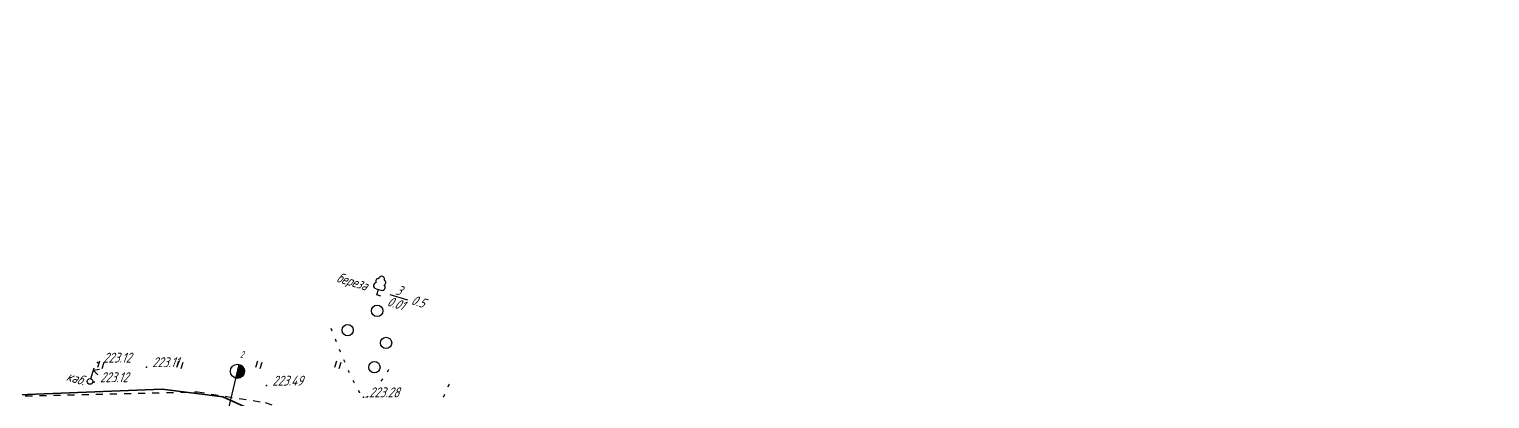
# Model space of a CAD drawing. Header units: millimetres. Extents: x -698 to 8131, y -704 to 4503.
# Drawn here: x 1152 to 1669, y 3730 to 3861 of the extents above; entities that cross this region are included whole.
import ezdxf

# ---------------------------------------------------------------- set-up
doc = ezdxf.new("R2010")
doc.units = ezdxf.units.MM
doc.linetypes.add('CONTI', pattern=[0])
doc.linetypes.add('STRIHSMALL', pattern=[1, 0.5, -0.5])
doc.layers.add('10', color=1, linetype='Continuous', lineweight=35)
for name, color, linetype in [('NAD_MDEFAULT', 7, 'CONTI'), ('PI_OTDEFAULT', 172, 'CONTI'), ('PI_TTDEFAULT', 5, 'CONTI'), ('SIT_LDEFAULT', 7, 'CONTI'), ('USLZNDEFAULT', 7, 'CONTI'), ('ZAPSKDEFAULT', 7, 'CONTI'), ('Изменение выноски', 3, 'Continuous'), ('ОСЬ_ВЕРХ_ПОКРЫТИЯ_КИЛОМЕТЫ', 1, 'Continuous')]:
    doc.layers.add(name, color=color, linetype=linetype)
doc.styles.add('eskd', font='isocpeui.ttf', dxfattribs={"width": 1.2})
doc.styles.get("Standard").update_dxf_attribs({"font": 'isocpeui.ttf'})

# ---------------------------------------------------------------- blocks, each defined once
blk = doc.blocks.new('BL_2004')
at = {"color": 0}
blk.add_circle((0, 0), 2, dxfattribs=at)
blk = doc.blocks.new('BL_2011')
at = {"color": 0}
for p, q in [((0, 0), (0, 2.4)), ((1.6, 0), (1.6, 2.4))]:
    blk.add_line(p, q, dxfattribs=at)
blk = doc.blocks.new('BL_4017')
at = {"color": 0}
for p, q in [((0, 1), (0, 5)), ((2, 5), (0, 4)), ((0, 4), (2, 3))]:
    blk.add_line(p, q, dxfattribs=at)
blk.add_circle((0, 0), 1, dxfattribs=at)
blk = doc.blocks.new('BL_104')
at = {"color": 0}
for p, q in [((-0.9, 2), (0.9, 2)), ((0, 0), (0, 2)), ((1.5, 0), (0, 0))]:
    blk.add_line(p, q, dxfattribs=at)
for centre, radius, start, end in [((-0.94, 4.8), 0.88, 100, 235), ((0, 5.8), 1.04, 358, 185), ((0.94, 4.8), 0.88, 305, 80), ((-1, 3.1), 1.1, 115, 270), ((1, 3.1), 1.1, 270, 65)]:
    blk.add_arc(centre, radius, start, end, dxfattribs=at)

msp = doc.modelspace()

# ---------------------------------------------------------------- linework, layer by layer
at = {"layer": '10'}
msp.add_lwpolyline([(1046.54, 3727.06), (1198.73, 3733.06), (1220.21, 3730.38), (1260.15, 3712.3), (1366.67, 3650.01), (1391.9, 3633.6), (1426.22, 3611.28), (1477.83, 3579.5), (1522.49, 3550.7), (1558.31, 3536.5), (1597.92, 3523.88), (1628.59, 3510.07), (1698.42, 3498.65), (1715.91, 3495.08), (1834.88, 3470.78), (1953.68, 3446.5), (2141.8, 3408.07), (2216.55, 3392.8)], dxfattribs=at)
at = {"layer": 'NAD_MDEFAULT', "color": 0}
msp.add_line((1279.42, 3766.59), (1285.69, 3764.67), dxfattribs=at)
at = {"layer": 'PI_TTDEFAULT', "color": 5}
for p in [(1175.77, 3742.47, 223.12), (1193.15, 3740.86, 223.11), (1174.7, 3735.53, 223.12), (1235.74, 3734.3, 223.49), (1270.02, 3730.18, 223.28)]:
    msp.add_point(p, dxfattribs=at)
at = {"layer": 'SIT_LDEFAULT', "color": 7}
for p, q in [((1258.52, 3754.61), (1258.64, 3754.32)), ((1258.64, 3754.32), (1258.89, 3753.68)), ((1259.98, 3750.89), (1260.11, 3750.56)), ((1260.11, 3750.56), (1260.36, 3749.96)), ((1261.49, 3747.18), (1261.79, 3746.45)), ((1261.79, 3746.45), (1261.87, 3746.26)), ((1263.03, 3743.5), (1263.42, 3742.58)), ((1264.63, 3739.82), (1264.8, 3739.43)), ((1264.8, 3739.43), (1265.04, 3738.91)), ((1276.69, 3736.39), (1276.89, 3736.69)), ((1278.53, 3739.22), (1279.04, 3740.05)), ((1279.03, 3740.05), (1279.04, 3740.07)), ((1266.31, 3736.2), (1266.74, 3735.3)), ((1268.16, 3732.65), (1268.64, 3731.82)), ((1268.64, 3731.82), (1268.66, 3731.79)), ((1276.32, 3735.87), (1276.68, 3736.39)), ((1300.01, 3733.95), (1299.97, 3733.86)), ((1300.29, 3734.56), (1300.01, 3733.95)), ((1300.39, 3734.77), (1300.29, 3734.56)), ((1270.89, 3730.16), (1271.34, 3730.32)), ((1271.34, 3730.32), (1271.77, 3730.61)), ((1298.36, 3730.34), (1298.31, 3730.23)), ((1298.73, 3731.14), (1298.37, 3730.34))]:
    msp.add_line(p, q, dxfattribs=at)
at = {"layer": 'Изменение выноски', "color": 6, "linetype": 'STRIHSMALL', "lineweight": 30, "ltscale": 5}
msp.add_lwpolyline([(556.33, 3860.56), (604.92, 3817.02), (628.18, 3799.3), (686.1, 3761.1), (720.91, 3742.41), (750.29, 3732.58), (769.13, 3728.28), (789.49, 3727.11), (889.15, 3726.4), (1065.26, 3728.59), (1211.22, 3732.1), (1235.19, 3728.31), (1268.03, 3716.59), (1413.95, 3630.28), (1512.48, 3559.58), (1541.19, 3544.01), (1583.74, 3530.32), (1643.33, 3517.86), (1703.53, 3507.5), (1908.59, 3467.92), (1956.68, 3459.18)], dxfattribs=at)
at = {"layer": 'ОСЬ_ВЕРХ_ПОКРЫТИЯ_КИЛОМЕТЫ'}
for p, q in [((1218.85, 3711.13), (1225.99, 3741.81)), ((1225.99, 3741.81), (1224.86, 3736.94)), ((1226.09, 3741.79), (1224.95, 3736.92)), ((1226.18, 3741.76), (1225.05, 3736.9)), ((1226.28, 3741.72), (1225.15, 3736.89)), ((1226.37, 3741.69), (1225.25, 3736.88)), ((1226.46, 3741.65), (1225.35, 3736.88)), ((1226.56, 3741.6), (1225.46, 3736.88)), ((1226.65, 3741.55), (1225.56, 3736.88)), ((1226.74, 3741.5), (1225.66, 3736.89)), ((1226.83, 3741.44), (1225.77, 3736.9)), ((1226.92, 3741.38), (1225.88, 3736.92)), ((1227, 3741.31), (1225.98, 3736.94)), ((1227.09, 3741.24), (1226.09, 3736.97)), ((1227.17, 3741.16), (1226.2, 3737)), ((1227.26, 3741.08), (1226.32, 3737.04)), ((1227.34, 3740.98), (1226.43, 3737.09)), ((1227.42, 3740.88), (1226.55, 3737.14)), ((1227.49, 3740.78), (1226.66, 3737.2)), ((1227.57, 3740.66), (1226.78, 3737.28)), ((1227.64, 3740.53), (1226.9, 3737.36)), ((1227.71, 3740.38), (1227.03, 3737.46)), ((1227.77, 3740.22), (1227.16, 3737.58)), ((1227.83, 3740.03), (1227.3, 3737.72)), ((1227.88, 3739.81), (1227.44, 3737.9)), ((1227.92, 3739.51), (1227.6, 3738.15)), ((1227.86, 3738.81), (1227.86, 3738.81))]:
    msp.add_line(p, q, dxfattribs=at)
msp.add_circle((1225.42, 3739.38), 2.5, dxfattribs=at)

# ---------------------------------------------------------------- block references
at = {"layer": 'USLZNDEFAULT', "color": 7, "rotation": 342.9999999999999}
for name, p in [('BL_104', (1274.79, 3766.46)), ('BL_4017', (1173.18, 3735.8))]:
    msp.add_blockref(name, p, dxfattribs=at)
at = {"layer": 'ZAPSKDEFAULT', "color": 7, "rotation": 342.9999999999999}
for name, p in [('BL_2004', (1274.91, 3760.8)), ('BL_2004', (1264.47, 3753.95)), ('BL_2004', (1278.07, 3749.42)), ('BL_2011', (1175.93, 3740.83)), ('BL_2011', (1203.93, 3740.83)), ('BL_2011', (1231.93, 3740.83)), ('BL_2011', (1259.93, 3740.83)), ('BL_2004', (1273.93, 3740.83))]:
    msp.add_blockref(name, p, dxfattribs=at)

# ---------------------------------------------------------------- texts
at = {"layer": 'NAD_MDEFAULT', "color": 7, "style": 'eskd', "oblique": 10, "width": 0.8}
for s, p in [(' береза', (1258.52, 3771.7)), (' 3', (1279.42, 3767.28)), (' 0.01', (1276.44, 3763.18)), (' 0.5', (1284.93, 3763.67)), ('каб.', (1164.54, 3736.24))]:
    msp.add_text(s, height=3.5, rotation=343, dxfattribs=at).set_placement(p)
at = {"layer": 'PI_OTDEFAULT', "color": 172, "style": 'eskd', "oblique": 10, "width": 0.8}
for s, p in [('223.12', (1177.76, 3742.46)), ('223.11', (1195.15, 3740.85)), ('223.12', (1176.69, 3735.52)), ('223.49', (1237.73, 3734.3)), ('223.28', (1272.01, 3730.17))]:
    msp.add_text(s, height=3.5, dxfattribs=at).set_placement(p)
at = {"layer": 'ОСЬ_ВЕРХ_ПОКРЫТИЯ_КИЛОМЕТЫ', "width": 0.6}
msp.add_text('2', height=2.5, rotation=346.9056, dxfattribs=at).set_placement((1226.26, 3744.31))

doc.saveas('drawing.dxf')
